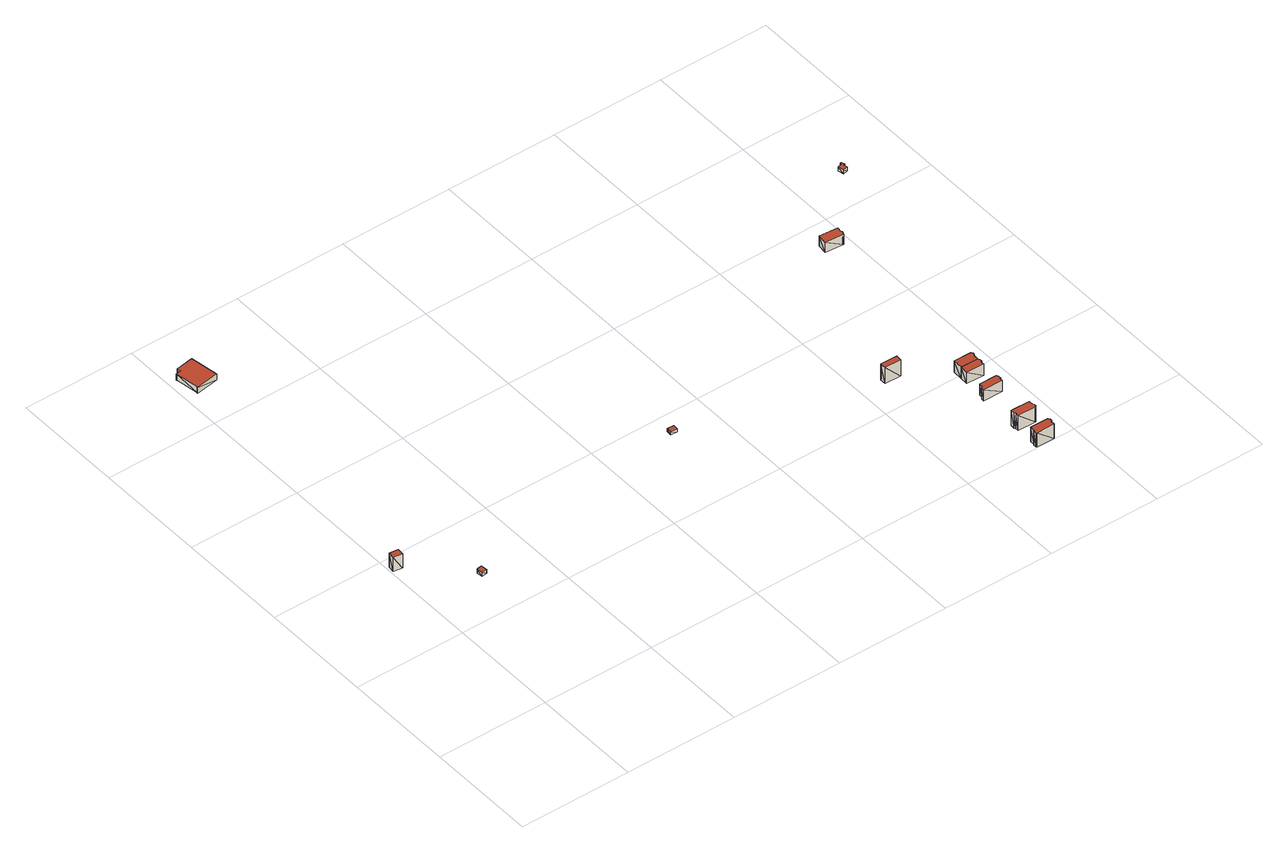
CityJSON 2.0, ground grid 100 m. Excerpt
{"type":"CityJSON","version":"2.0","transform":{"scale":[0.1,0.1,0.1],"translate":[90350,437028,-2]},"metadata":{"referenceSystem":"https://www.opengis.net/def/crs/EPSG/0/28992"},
"CityObjects":{
"building1":{"type":"Building","attributes":{"+height_valid":1,"+groundHeight":0,"measuredHeight":14,"+function":"Industry","+org_car_parking_spaces":10,"+total_area":362,"+min_car_parking_spaces":0},"geometry":[{"type":"MultiSurface","lod":"1.2","boundaries":[[[0,1,2,3]],[[4,5,6,7]],[[0,5,4]],[[0,1,5]],[[1,6,5]],[[1,2,6]],[[2,7,6]],[[2,3,7]],[[3,4,7]],[[3,0,4]]],"semantics":{"surfaces":[{"type":"GroundSurface"},{"type":"RoofSurface"},{"type":"WallSurface"}],"values":[0,1,2,2,2,2,2,2,2,2]}}]},
"building2":{"type":"Building","attributes":{"+height_valid":1,"+groundHeight":0,"measuredHeight":4,"+function":"Industry","+org_car_parking_spaces":24,"+total_area":15,"+min_car_parking_spaces":0},"geometry":[{"type":"MultiSurface","lod":"1.2","boundaries":[[[8,9,10,11,12]],[[13,14,15,16,17]],[[8,14,13]],[[8,9,14]],[[9,15,14]],[[9,10,15]],[[10,16,15]],[[10,11,16]],[[11,17,16]],[[11,12,17]],[[12,13,17]],[[12,8,13]]],"semantics":{"surfaces":[{"type":"GroundSurface"},{"type":"RoofSurface"},{"type":"WallSurface"}],"values":[0,1,2,2,2,2,2,2,2,2,2,2]}}]},
"building3":{"type":"Building","attributes":{"+height_valid":1,"+groundHeight":-2,"measuredHeight":4,"+function":"Industry","+org_car_parking_spaces":22,"+total_area":470,"+min_car_parking_spaces":0},"geometry":[{"type":"MultiSurface","lod":"1.2","boundaries":[[[18,19,20,21,22,23,24,25,26,27]],[[28,29,30,31,32,33,34,35,36,37]],[[18,29,28]],[[18,19,29]],[[19,30,29]],[[19,20,30]],[[20,31,30]],[[20,21,31]],[[21,32,31]],[[21,22,32]],[[22,33,32]],[[22,23,33]],[[23,34,33]],[[23,24,34]],[[24,35,34]],[[24,25,35]],[[25,36,35]],[[25,26,36]],[[26,37,36]],[[26,27,37]],[[27,28,37]],[[27,18,28]]],"semantics":{"surfaces":[{"type":"GroundSurface"},{"type":"RoofSurface"},{"type":"WallSurface"}],"values":[0,1,2,2,2,2,2,2,2,2,2,2,2,2,2,2,2,2,2,2,2,2]}}]},
"building4":{"type":"Building","attributes":{"+height_valid":1,"+groundHeight":-1,"measuredHeight":2,"+function":"Industry","+org_car_parking_spaces":18,"+total_area":21,"+min_car_parking_spaces":0},"geometry":[{"type":"MultiSurface","lod":"1.2","boundaries":[[[38,39,40,41]],[[42,43,44,45]],[[38,43,42]],[[38,39,43]],[[39,44,43]],[[39,40,44]],[[40,45,44]],[[40,41,45]],[[41,42,45]],[[41,38,42]]],"semantics":{"surfaces":[{"type":"GroundSurface"},{"type":"RoofSurface"},{"type":"WallSurface"}],"values":[0,1,2,2,2,2,2,2,2,2]}}]},
"building5":{"type":"Building","attributes":{"+height_valid":1,"+groundHeight":-1,"measuredHeight":15,"+function":"Industry","+org_car_parking_spaces":32,"+total_area":71,"+min_car_parking_spaces":0},"geometry":[{"type":"MultiSurface","lod":"1.2","boundaries":[[[46,47,48,49]],[[50,51,52,53]],[[46,51,50]],[[46,47,51]],[[47,52,51]],[[47,48,52]],[[48,53,52]],[[48,49,53]],[[49,50,53]],[[49,46,50]]],"semantics":{"surfaces":[{"type":"GroundSurface"},{"type":"RoofSurface"},{"type":"WallSurface"}],"values":[0,1,2,2,2,2,2,2,2,2]}}]},
"building6":{"type":"Building","attributes":{"+height_valid":1,"+groundHeight":-1,"measuredHeight":13,"+function":"Office","+org_car_parking_spaces":14,"+total_area":1997,"+min_car_parking_spaces":20},"geometry":[{"type":"MultiSurface","lod":"1.2","boundaries":[[[54,55,56,57,58,59,60,61,62,63,64]],[[65,66,67,68,69,70,71,72,73,74,75]],[[54,66,65]],[[54,55,66]],[[55,67,66]],[[55,56,67]],[[56,68,67]],[[56,57,68]],[[57,69,68]],[[57,58,69]],[[58,70,69]],[[58,59,70]],[[59,71,70]],[[59,60,71]],[[60,72,71]],[[60,61,72]],[[61,73,72]],[[61,62,73]],[[62,74,73]],[[62,63,74]],[[63,75,74]],[[63,64,75]],[[64,65,75]],[[64,54,65]]],"semantics":{"surfaces":[{"type":"GroundSurface"},{"type":"RoofSurface"},{"type":"WallSurface"}],"values":[0,1,2,2,2,2,2,2,2,2,2,2,2,2,2,2,2,2,2,2,2,2,2,2]}}]},
"building7":{"type":"Building","attributes":{"+height_valid":1,"+groundHeight":-1,"measuredHeight":14,"+function":"Office","+org_car_parking_spaces":30,"+total_area":517,"+min_car_parking_spaces":0},"geometry":[{"type":"MultiSurface","lod":"1.2","boundaries":[[[76,77,78,79,80,81,82,83,84,85,86]],[[87,88,89,90,91,92,93,94,95,96,97]],[[76,88,87]],[[76,77,88]],[[77,89,88]],[[77,78,89]],[[78,90,89]],[[78,79,90]],[[79,91,90]],[[79,80,91]],[[80,92,91]],[[80,81,92]],[[81,93,92]],[[81,82,93]],[[82,94,93]],[[82,83,94]],[[83,95,94]],[[83,84,95]],[[84,96,95]],[[84,85,96]],[[85,97,96]],[[85,86,97]],[[86,87,97]],[[86,76,87]]],"semantics":{"surfaces":[{"type":"GroundSurface"},{"type":"RoofSurface"},{"type":"WallSurface"}],"values":[0,1,2,2,2,2,2,2,2,2,2,2,2,2,2,2,2,2,2,2,2,2,2,2]}}]},
"building8":{"type":"Building","attributes":{"+height_valid":1,"+groundHeight":-1,"measuredHeight":10,"+function":"Office","+org_car_parking_spaces":23,"+total_area":430,"+min_car_parking_spaces":0},"geometry":[{"type":"MultiSurface","lod":"1.2","boundaries":[[[98,99,100,101,102,103,104,105,106,107]],[[108,109,110,111,112,113,114,115,116,117]],[[98,109,108]],[[98,99,109]],[[99,110,109]],[[99,100,110]],[[100,111,110]],[[100,101,111]],[[101,112,111]],[[101,102,112]],[[102,113,112]],[[102,103,113]],[[103,114,113]],[[103,104,114]],[[104,115,114]],[[104,105,115]],[[105,116,115]],[[105,106,116]],[[106,117,116]],[[106,107,117]],[[107,108,117]],[[107,98,108]]],"semantics":{"surfaces":[{"type":"GroundSurface"},{"type":"RoofSurface"},{"type":"WallSurface"}],"values":[0,1,2,2,2,2,2,2,2,2,2,2,2,2,2,2,2,2,2,2,2,2]}}]},
"building9":{"type":"Building","attributes":{"+height_valid":1,"+groundHeight":-1,"measuredHeight":10,"+function":"Office","+org_car_parking_spaces":3,"+total_area":366,"+min_car_parking_spaces":0},"geometry":[{"type":"MultiSurface","lod":"1.2","boundaries":[[[118,119,120,121,122,123,124,125]],[[126,127,128,129,130,131,132,133]],[[118,127,126]],[[118,119,127]],[[119,128,127]],[[119,120,128]],[[120,129,128]],[[120,121,129]],[[121,130,129]],[[121,122,130]],[[122,131,130]],[[122,123,131]],[[123,132,131]],[[123,124,132]],[[124,133,132]],[[124,125,133]],[[125,126,133]],[[125,118,126]]],"semantics":{"surfaces":[{"type":"GroundSurface"},{"type":"RoofSurface"},{"type":"WallSurface"}],"values":[0,1,2,2,2,2,2,2,2,2,2,2,2,2,2,2,2,2]}}]},
"building10":{"type":"Building","attributes":{"+height_valid":1,"+groundHeight":-1,"measuredHeight":10,"+function":"Office","+org_car_parking_spaces":27,"+total_area":475,"+min_car_parking_spaces":0},"geometry":[{"type":"MultiSurface","lod":"1.2","boundaries":[[[134,135,136,137,138,139,119,118]],[[140,141,142,143,144,145,127,126]],[[134,141,140]],[[134,135,141]],[[135,142,141]],[[135,136,142]],[[136,143,142]],[[136,137,143]],[[137,144,143]],[[137,138,144]],[[138,145,144]],[[138,139,145]],[[139,127,145]],[[139,119,127]],[[119,126,127]],[[119,118,126]],[[118,140,126]],[[118,134,140]]],"semantics":{"surfaces":[{"type":"GroundSurface"},{"type":"RoofSurface"},{"type":"WallSurface"}],"values":[0,1,2,2,2,2,2,2,2,2,2,2,2,2,2,2,2,2]}}]},
"building11":{"type":"Building","attributes":{"+height_valid":1,"+groundHeight":0,"measuredHeight":10,"+function":"Office","+org_car_parking_spaces":34,"+total_area":483,"+min_car_parking_spaces":0},"geometry":[{"type":"MultiSurface","lod":"1.2","boundaries":[[[146,147,148,149,150,151,152,153]],[[154,155,156,157,158,159,160,161]],[[146,155,154]],[[146,147,155]],[[147,156,155]],[[147,148,156]],[[148,157,156]],[[148,149,157]],[[149,158,157]],[[149,150,158]],[[150,159,158]],[[150,151,159]],[[151,160,159]],[[151,152,160]],[[152,161,160]],[[152,153,161]],[[153,154,161]],[[153,146,154]]],"semantics":{"surfaces":[{"type":"GroundSurface"},{"type":"RoofSurface"},{"type":"WallSurface"}],"values":[0,1,2,2,2,2,2,2,2,2,2,2,2,2,2,2,2,2]}}]},
"building12":{"type":"Building","attributes":{"+height_valid":1,"+groundHeight":-1,"measuredHeight":3,"+function":"Industry","+org_car_parking_spaces":24,"+total_area":19,"+min_car_parking_spaces":0},"geometry":[{"type":"MultiSurface","lod":"1.2","boundaries":[[[162,163,164,165,166,167,168,169]],[[170,171,172,173,174,175,176,177]],[[162,171,170]],[[162,163,171]],[[163,172,171]],[[163,164,172]],[[164,173,172]],[[164,165,173]],[[165,174,173]],[[165,166,174]],[[166,175,174]],[[166,167,175]],[[167,176,175]],[[167,168,176]],[[168,177,176]],[[168,169,177]],[[169,170,177]],[[169,162,170]]],"semantics":{"surfaces":[{"type":"GroundSurface"},{"type":"RoofSurface"},{"type":"WallSurface"}],"values":[0,1,2,2,2,2,2,2,2,2,2,2,2,2,2,2,2,2]}}]}
},
"vertices":[
[11,1900,20],[91,1890,20],[83,1829,20],[4,1841,20],[11,1900,160],[91,1890,160],[83,1829,160],[4,1841,160],
[500,1446,20],[532,1450,20],[538,1397,20],[494,1390,20],[487,1444,20],[500,1446,60],[532,1450,60],[538,1397,60],[494,1390,60],[487,1444,60],
[313,4372,0],[112,4341,0],[111,4346,0],[114,4346,0],[82,4555,0],[79,4554,0],[78,4558,0],[125,4566,0],[119,4600,0],[274,4624,0],[313,4372,60],[112,4341,60],[111,4346,60],[114,4346,60],[82,4555,60],[79,4554,60],[78,4558,60],[125,4566,60],[119,4600,60],[274,4624,60],
[2588,1789,10],[2591,1836,10],[2651,1834,10],[2649,1787,10],[2588,1789,40],[2591,1836,40],[2651,1834,40],[2649,1787,40],
[4205,1315,10],[4351,1311,10],[4349,1257,10],[4204,1261,10],[4205,1315,170],[4351,1311,170],[4349,1257,170],[4204,1261,170],
[4656,82,10],[4816,80,10],[4816,71,10],[4826,65,10],[4824,43,10],[4815,37,10],[4814,1,10],[4655,3,10],[4649,5,10],[4650,37,10],[4656,38,10],[4656,82,150],[4816,80,150],[4816,71,150],[4826,65,150],[4824,43,150],[4815,37,150],[4814,1,150],[4655,3,150],[4649,5,150],[4650,37,150],[4656,38,150],
[4665,311,10],[4822,308,10],[4820,266,10],[4830,260,10],[4829,241,10],[4820,235,10],[4820,230,10],[4659,233,10],[4659,265,10],[4649,273,10],[4651,312,10],[4665,311,160],[4822,308,160],[4820,266,160],[4830,260,160],[4829,241,160],[4820,235,160],[4820,230,160],[4659,233,160],[4659,265,160],[4649,273,160],[4651,312,160],
[4679,727,10],[4835,724,10],[4835,715,10],[4845,714,10],[4844,682,10],[4834,682,10],[4834,653,10],[4663,655,10],[4663,684,10],[4678,692,10],[4679,727,120],[4835,724,120],[4835,715,120],[4845,714,120],[4844,682,120],[4834,682,120],[4834,653,120],[4663,655,120],[4663,684,120],[4678,692,120],
[4687,960,10],[4842,958,10],[4842,949,10],[4850,942,10],[4849,919,10],[4839,910,10],[4839,884,10],[4684,887,10],[4687,960,120],[4842,958,120],[4842,949,120],[4850,942,120],[4849,919,120],[4839,910,120],[4839,884,120],[4684,887,120],
[4690,1048,10],[4845,1045,10],[4845,1037,10],[4854,1031,10],[4853,1012,10],[4843,1005,10],[4690,1048,120],[4845,1045,120],[4845,1037,120],[4854,1031,120],[4853,1012,120],[4843,1005,120],
[4768,2780,20],[4931,2764,20],[4926,2721,20],[4932,2711,20],[4929,2694,20],[4921,2688,20],[4920,2678,20],[4758,2694,20],[4768,2780,120],[4931,2764,120],[4926,2721,120],[4932,2711,120],[4929,2694,120],[4921,2688,120],[4920,2678,120],[4758,2694,120],
[5452,3359,10],[5460,3323,10],[5417,3313,10],[5406,3367,10],[5443,3375,10],[5441,3387,10],[5457,3391,10],[5463,3362,10],[5452,3359,50],[5460,3323,50],[5417,3313,50],[5406,3367,50],[5443,3375,50],[5441,3387,50],[5457,3391,50],[5463,3362,50]
]}
